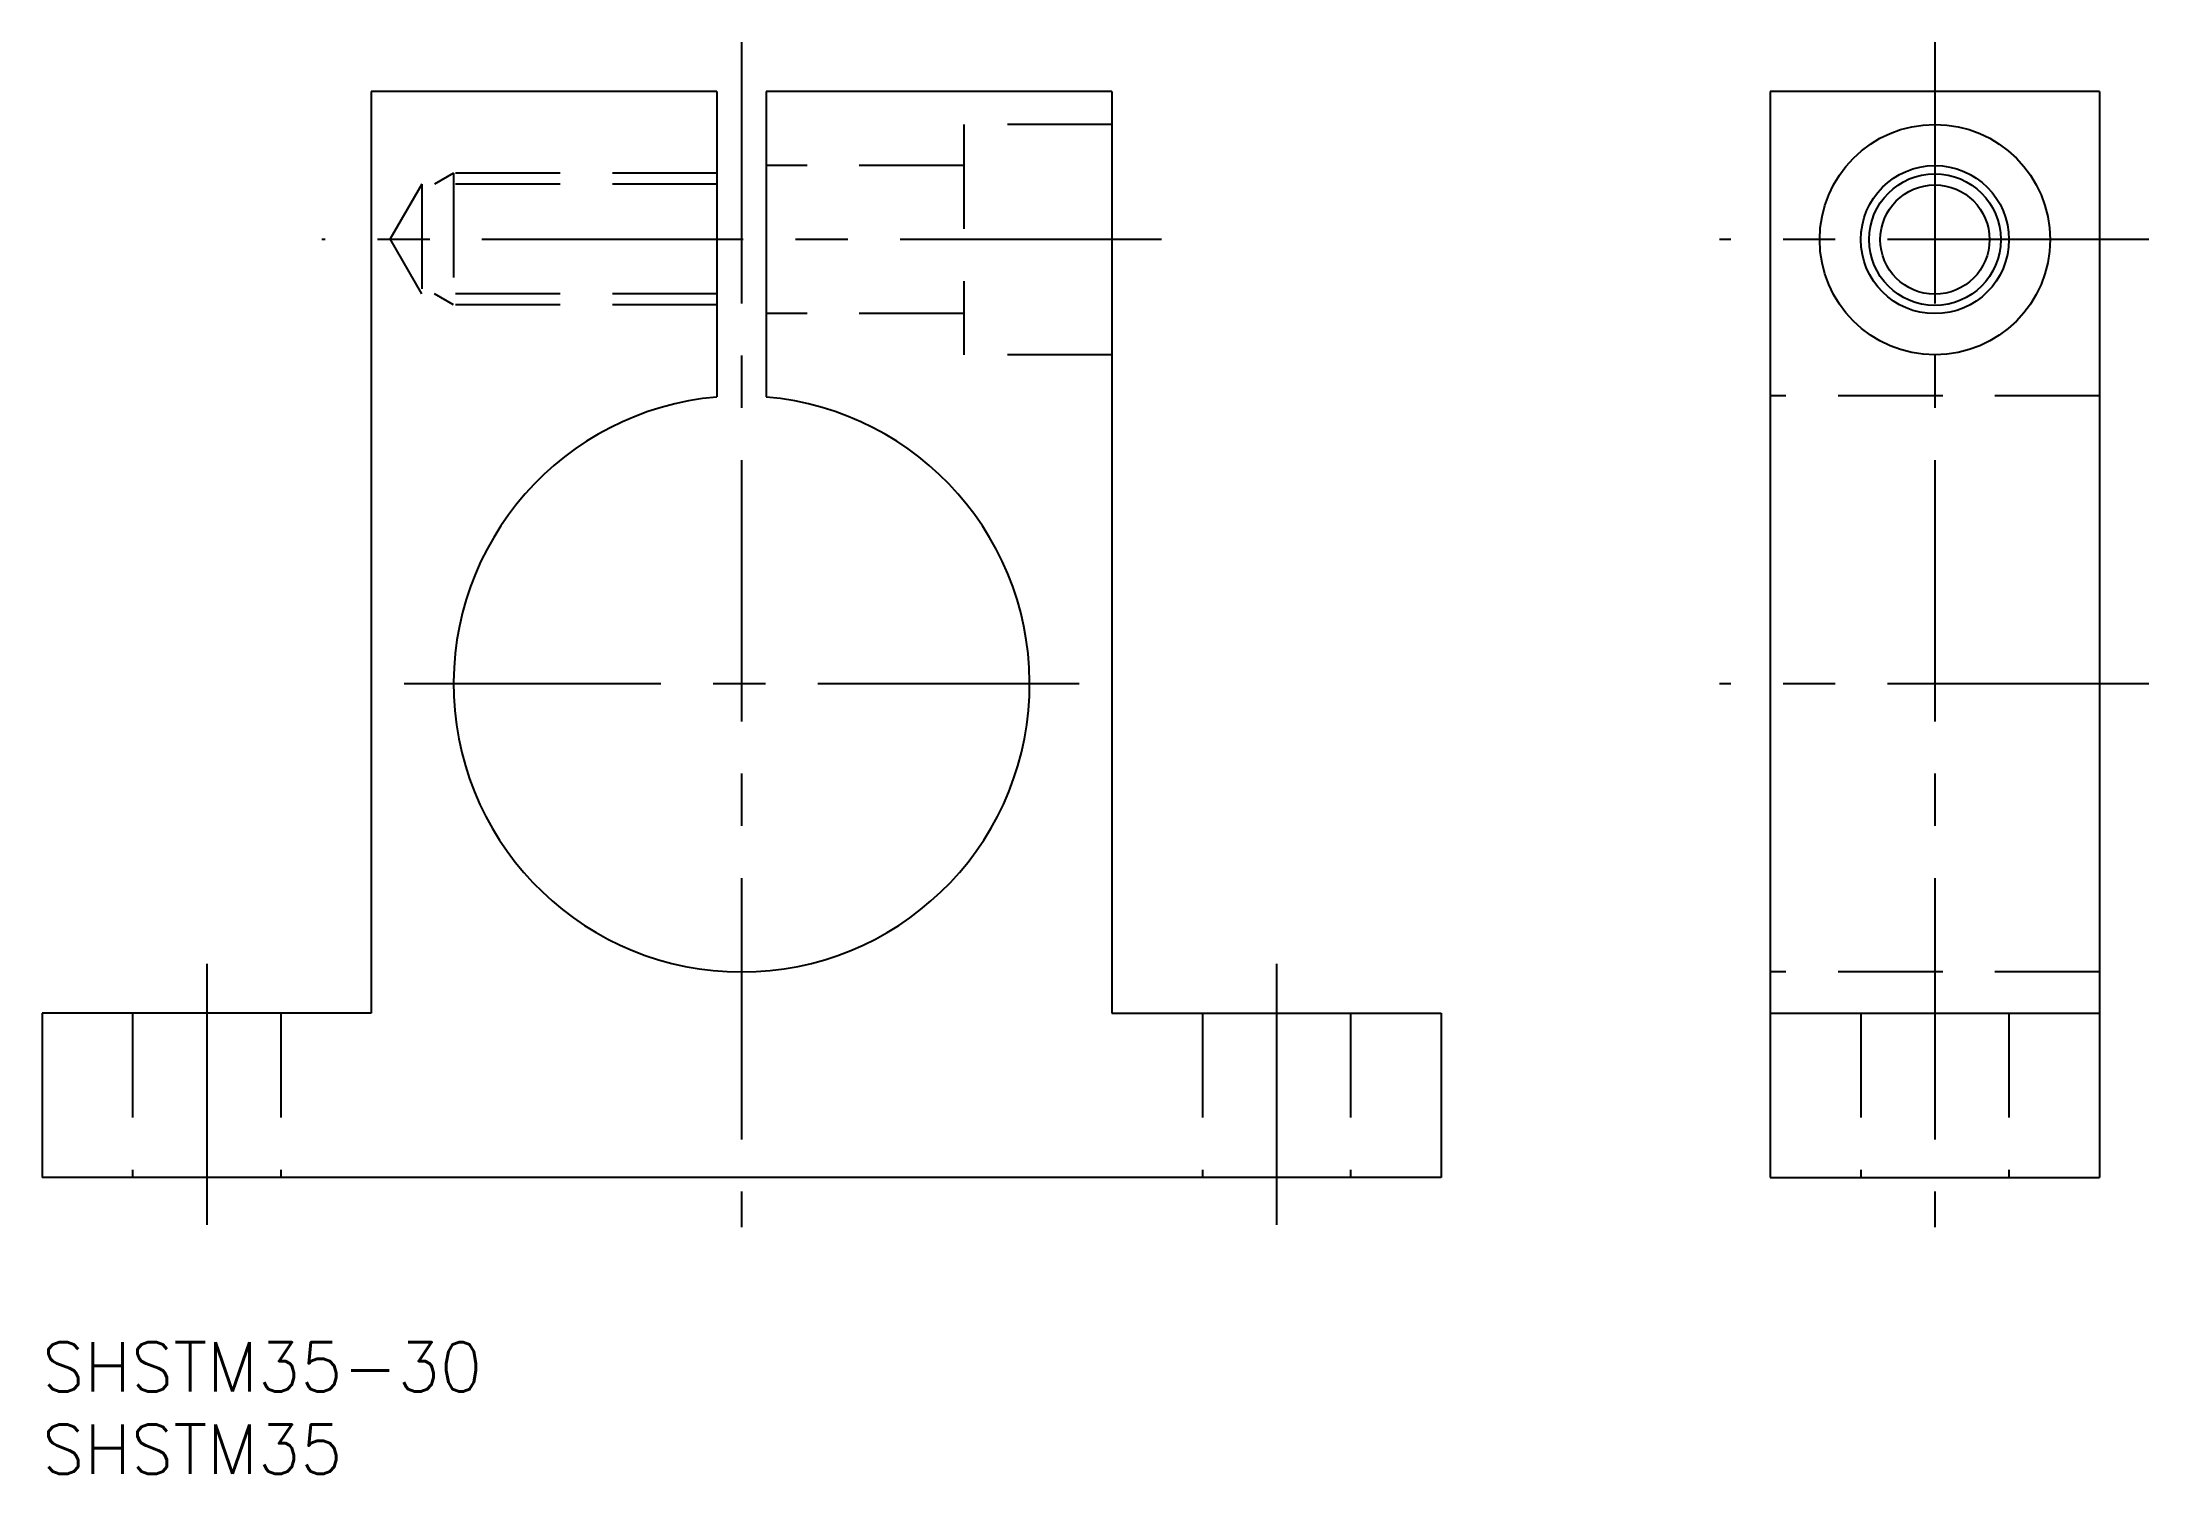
# Model space of a CAD drawing. Extents: x 0 to 128, y -8 to 79.
import ezdxf

# ---------------------------------------------------------------- set-up
doc = ezdxf.new("R2010")
doc.units = 0
doc.header["$LTSCALE"] = 0.5
doc.linetypes.add('CENTER', pattern=[50.8, 31.75, -6.35, 6.35, -6.35])
doc.linetypes.add('DASHED', pattern=[19.05, 12.7, -6.35])
for name, color, linetype in [('MSM_CENTER', 1, 'CENTER'), ('MSM_CONTINUOUS', 7, 'CONTINUOUS'), ('MSM_DASHED', 4, 'DASHED'), ('MSM_NARROW', 5, 'CONTINUOUS'), ('MSM_PART_NUMBER', 7, 'CONTINUOUS')]:
    doc.layers.add(name, color=color, linetype=linetype)
doc.styles.get("Standard").update_dxf_attribs({"font": 'txt.shx', "height": 3, "bigfont": 'bigfont.shx'})

# ---------------------------------------------------------------- blocks, each defined once
blk = doc.blocks.new('*U2')
at = {"layer": 'MSM_PART_NUMBER'}
blk.add_text('SHSTM35-30', height=3, dxfattribs=at).set_placement((0, -3))
blk = doc.blocks.new('*U3')
at = {"layer": 'MSM_PART_NUMBER'}
blk.add_text('SHSTM35', height=3, dxfattribs=at).set_placement((0, -8))

msp = doc.modelspace()

# ---------------------------------------------------------------- linework, layer by layer
at = {"layer": 'MSM_CENTER'}
for p, q in [((42.5, 79), (42.5, 7)), ((115, 79), (115, 7)), ((68, 67), (17, 67)), ((128, 67), (101.92, 67)), ((63, 40), (22, 40)), ((128, 40), (101.92, 40)), ((10, 23), (10, 7)), ((75, 23), (75, 7))]:
    msp.add_line(p, q, dxfattribs=at)
at = {"layer": 'MSM_CONTINUOUS'}
for p, q in [((20, 76), (20, 20)), ((41, 76), (20, 76)), ((41, 76), (41, 57.44)), ((44, 76), (44, 57.44)), ((65, 76), (44, 76)), ((65, 76), (65, 20)), ((105, 76), (105, 10)), ((125, 76), (105, 76)), ((125, 76), (125, 10)), ((20, 20), (0, 20)), ((0, 20), (0, 10)), ((65, 20), (85, 20)), ((85, 20), (85, 10)), ((105, 20), (125, 20)), ((0, 15), (0, 15)), ((85, 10), (0, 10)), ((105, 10), (125, 10))]:
    msp.add_line(p, q, dxfattribs=at)
for radius in [7, 4.5, 3.32]:
    msp.add_circle((115, 67), radius, dxfattribs=at)
msp.add_arc((42.5, 40), 17.5, 94.9171, 85.0829, dxfattribs=at)
at = {"layer": 'MSM_DASHED'}
for p, q in [((56, 74), (56, 60)), ((65, 74), (56, 74)), ((25, 71.04), (23.83, 70.36)), ((25, 71.04), (25, 63.04)), ((41, 71.04), (25, 71.04)), ((56, 71.5), (44, 71.5)), ((23.07, 70.36), (21.15, 67.04)), ((23.07, 70.36), (23.07, 63.71)), ((41, 70.36), (23.07, 70.36)), ((23.07, 63.71), (21.15, 67.04)), ((41, 63.71), (23.07, 63.71)), ((25, 63.04), (23.83, 63.71)), ((41, 63.04), (25, 63.04)), ((56, 62.5), (44, 62.5)), ((65, 60), (56, 60)), ((125, 57.5), (105, 57.5)), ((125, 22.5), (105, 22.5)), ((5.5, 20), (5.5, 10)), ((14.5, 20), (14.5, 10)), ((70.5, 20), (70.5, 10)), ((79.5, 20), (79.5, 10)), ((110.5, 20), (110.5, 10)), ((119.5, 20), (119.5, 10))]:
    msp.add_line(p, q, dxfattribs=at)
at = {"layer": 'MSM_NARROW'}
msp.add_circle((115, 67), 4, dxfattribs=at)

# ---------------------------------------------------------------- block references
at = {"layer": 'MSM_CONTINUOUS'}
for name in ['*U2', '*U3']:
    msp.add_blockref(name, (0, 0), dxfattribs=at)

doc.saveas('drawing.dxf')
